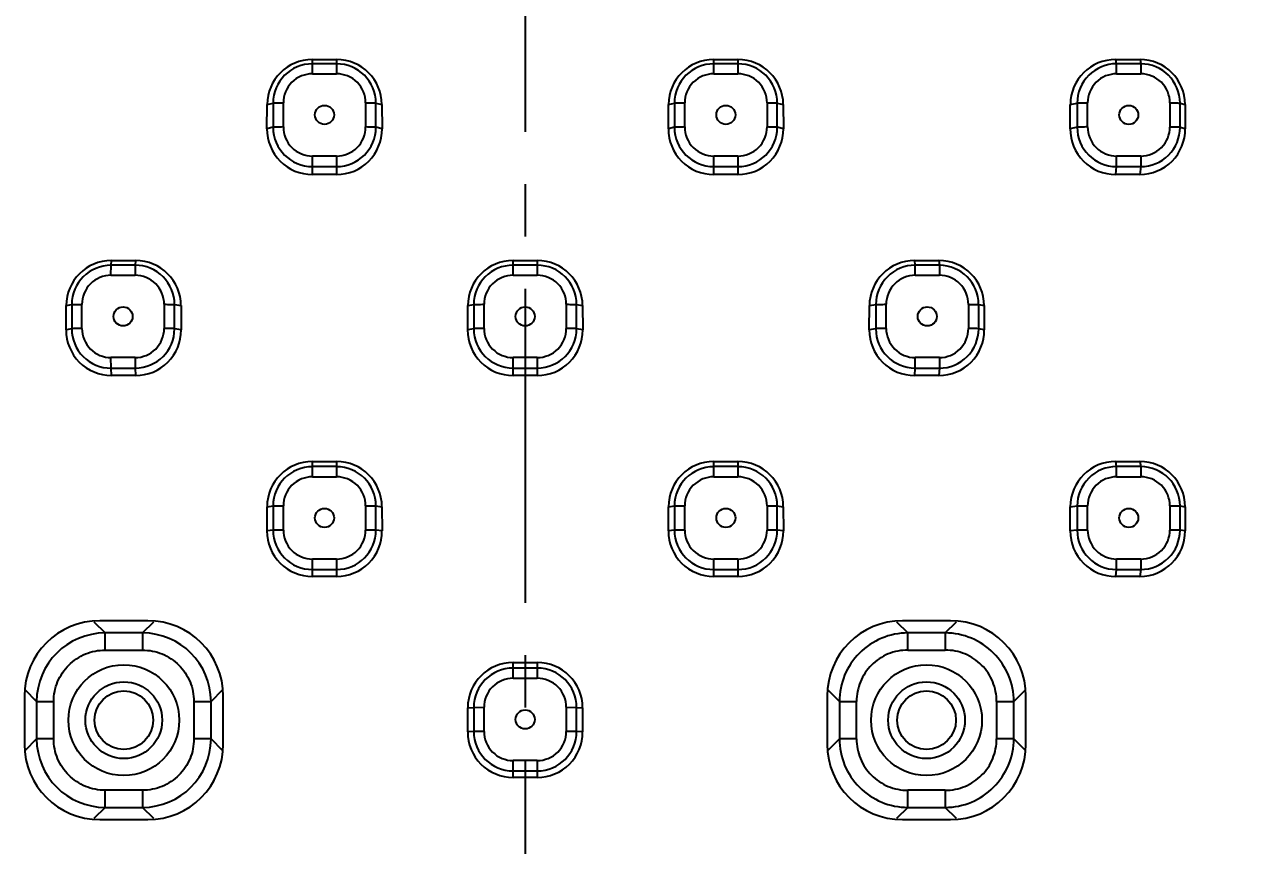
# Model space of a CAD drawing. Header units: inches. Extents: x -176 to 245, y -250 to 344.
# Drawn here: x -88.32 to -53.03, y 52.18 to 75.91 of the extents above; entities that cross this region are included whole.
import ezdxf

# ---------------------------------------------------------------- set-up
doc = ezdxf.new("R2010")
doc.units = ezdxf.units.IN
doc.header["$LTSCALE"] = 2.42
doc.header["$MEASUREMENT"] = 0
doc.header["$PDMODE"] = 3
doc.header["$PDSIZE"] = 0.3125
doc.linetypes.add('CENTER2', pattern=[1.125, 0.75, -0.125, 0.125, -0.125])
doc.layers.get('0').update_dxf_attribs({"linetype": 'CONTINUOUS'})
doc.layers.get('Defpoints').update_dxf_attribs({"linetype": 'CONTINUOUS'})
doc.layers.add('CENTER', color=1, linetype='CENTER2')
doc.layers.add('DIM', color=3, linetype='CONTINUOUS', lineweight=18)
doc.styles.get("Standard").update_dxf_attribs({"font": 'arial.ttf', "width": 0.8})
doc.dimstyles.new('ISO-25', dxfattribs={"dimtxt": 5, "dimasz": 2.5, "dimexe": 1.25, "dimexo": 0.625, "dimgap": 2, "dimtad": 1, "dimtih": 1, "dimtoh": 1, "dimdec": 1, "dimdsep": 46, "dimtxsty": 'Standard', "dimcen": 0, "dimclrd": 3, "dimclre": 3, "dimclrt": 4, "dimadec": 0, "dimazin": 0, "dimtfac": 1, "dimtdec": 1, "dimtmove": 0, "dimatfit": 3, "dimfxl": 1, "dimarcsym": 0})

# ---------------------------------------------------------------- blocks, each defined once
blk = doc.blocks.new('*D2')
at = {"layer": 'Defpoints', "color": 0, "transparency": 16777216}
for p in [(-33.347, 99.104), (-73.847, -177.433), (13.761, -177.433)]:
    blk.add_point(p, dxfattribs=at)
at = {"layer": 'DIM', "color": 3, "lineweight": -2, "transparency": 16777216}
for p, q in [((-32.722, 99.104), (15.011, 99.104)), ((13.761, 94.104), (13.761, -34.611)), ((13.761, -172.433), (13.761, -43.717)), ((-73.222, -177.433), (15.011, -177.433))]:
    blk.add_line(p, q, dxfattribs=at)
at = {"layer": 'DIM', "color": 3, "transparency": 16777216}
for points in [[(12.928, 94.104), (14.595, 94.104), (13.761, 99.104)], [(12.928, -172.433), (14.595, -172.433), (13.761, -177.433)]]:
    blk.add_solid(points, dxfattribs=at)
at = {"layer": 'DIM', "color": 4, "transparency": 16777216, "insert": (13.761, -39.164), "char_height": 5, "attachment_point": 5}
blk.add_mtext('276.5', dxfattribs=at)

msp = doc.modelspace()

# ---------------------------------------------------------------- linework, layer by layer
at = {"color": 7, "linetype": 'Continuous'}
for p, q in [((-79.997, 74.481), (-79.997, 74.894)), ((-79.997, 74.894), (-79.297, 74.894)), ((-79.297, 74.894), (-79.297, 74.481)), ((-68.397, 74.481), (-68.397, 74.894)), ((-68.397, 74.894), (-67.697, 74.894)), ((-67.697, 74.894), (-67.697, 74.481)), ((-56.757, 74.769), (-56.778, 74.894)), ((-56.778, 74.894), (-56.078, 74.893)), ((-56.078, 74.893), (-56.058, 74.768)), ((-79.297, 74.769), (-79.997, 74.769)), ((-79.997, 74.481), (-79.297, 74.481)), ((-67.697, 74.769), (-68.397, 74.769)), ((-68.397, 74.481), (-67.697, 74.481)), ((-56.058, 74.768), (-56.757, 74.769)), ((-56.753, 74.481), (-56.053, 74.48)), ((-81.309, 72.89), (-81.306, 73.59)), ((-81.306, 73.59), (-81.133, 73.633)), ((-81.133, 73.633), (-81.133, 72.934)), ((-80.836, 72.943), (-80.836, 73.642)), ((-78.458, 73.642), (-78.458, 72.943)), ((-78.161, 72.934), (-78.161, 73.633)), ((-78.161, 73.633), (-77.988, 73.59)), ((-77.988, 73.59), (-77.985, 72.89)), ((-69.709, 72.89), (-69.706, 73.59)), ((-69.706, 73.59), (-69.533, 73.633)), ((-69.533, 73.633), (-69.533, 72.934)), ((-69.236, 72.943), (-69.236, 73.642)), ((-66.858, 73.642), (-66.858, 72.943)), ((-66.561, 72.934), (-66.561, 73.633)), ((-66.561, 73.633), (-66.388, 73.59)), ((-66.388, 73.59), (-66.385, 72.89)), ((-58.096, 72.89), (-58.092, 73.59)), ((-58.092, 73.59), (-57.894, 73.634)), ((-57.894, 73.634), (-57.894, 72.935)), ((-57.592, 72.944), (-57.592, 73.643)), ((-55.214, 73.641), (-55.214, 72.942)), ((-54.922, 72.933), (-54.922, 73.632)), ((-54.922, 73.632), (-54.774, 73.59)), ((-54.774, 73.59), (-54.771, 72.89)), ((-81.133, 72.934), (-81.309, 72.89)), ((-77.985, 72.89), (-78.161, 72.934)), ((-69.533, 72.934), (-69.709, 72.89)), ((-66.385, 72.89), (-66.561, 72.934)), ((-57.894, 72.935), (-58.096, 72.89)), ((-54.771, 72.89), (-54.922, 72.933)), ((-79.997, 71.57), (-79.997, 72.104)), ((-79.297, 72.104), (-79.997, 72.104)), ((-79.297, 72.104), (-79.297, 71.57)), ((-68.397, 71.57), (-68.397, 72.104)), ((-67.697, 72.104), (-68.397, 72.104)), ((-67.697, 72.104), (-67.697, 71.57)), ((-56.757, 71.798), (-56.753, 72.104)), ((-56.053, 72.104), (-56.753, 72.104)), ((-56.053, 72.104), (-56.058, 71.798)), ((-79.997, 71.798), (-79.297, 71.798)), ((-68.397, 71.798), (-67.697, 71.798)), ((-56.78, 71.57), (-56.757, 71.798)), ((-56.757, 71.798), (-56.058, 71.798)), ((-56.058, 71.798), (-56.08, 71.571)), ((-79.297, 71.57), (-79.997, 71.57)), ((-67.697, 71.57), (-68.397, 71.57)), ((-56.08, 71.571), (-56.78, 71.57)), ((-85.818, 68.658), (-85.816, 68.949)), ((-85.816, 68.949), (-85.806, 69.085)), ((-85.117, 68.949), (-85.816, 68.949)), ((-85.806, 69.085), (-85.106, 69.086)), ((-85.117, 68.949), (-85.119, 68.659)), ((-85.106, 69.086), (-85.117, 68.949)), ((-74.197, 68.658), (-74.197, 69.086)), ((-74.197, 69.086), (-73.497, 69.086)), ((-73.497, 68.949), (-74.197, 68.949)), ((-73.497, 69.086), (-73.497, 68.658)), ((-62.577, 68.949), (-62.588, 69.086)), ((-62.588, 69.086), (-61.888, 69.085)), ((-61.877, 68.949), (-62.577, 68.949)), ((-62.575, 68.659), (-62.577, 68.949)), ((-61.888, 69.085), (-61.877, 68.949)), ((-61.877, 68.949), (-61.875, 68.658)), ((-85.818, 68.658), (-85.119, 68.659)), ((-74.197, 68.658), (-73.497, 68.658)), ((-62.575, 68.659), (-61.875, 68.658)), ((-87.115, 67.081), (-87.113, 67.781)), ((-87.113, 67.781), (-86.952, 67.812)), ((-86.952, 67.812), (-86.952, 67.113)), ((-86.658, 67.12), (-86.658, 67.819)), ((-84.28, 67.82), (-84.28, 67.12)), ((-83.98, 67.114), (-83.98, 67.813)), ((-83.98, 67.813), (-83.794, 67.781)), ((-83.794, 67.781), (-83.791, 67.081)), ((-75.509, 67.081), (-75.506, 67.781)), ((-75.506, 67.781), (-75.333, 67.813)), ((-75.333, 67.813), (-75.333, 67.113)), ((-75.036, 67.12), (-75.036, 67.82)), ((-72.658, 67.82), (-72.658, 67.12)), ((-72.361, 67.113), (-72.361, 67.813)), ((-72.361, 67.813), (-72.188, 67.781)), ((-72.188, 67.781), (-72.185, 67.081)), ((-63.902, 67.081), (-63.899, 67.781)), ((-63.899, 67.781), (-63.713, 67.813)), ((-63.713, 67.813), (-63.713, 67.114)), ((-63.414, 67.12), (-63.414, 67.82)), ((-61.036, 67.819), (-61.036, 67.12)), ((-60.741, 67.113), (-60.741, 67.812)), ((-60.741, 67.812), (-60.581, 67.781)), ((-60.581, 67.781), (-60.578, 67.081)), ((-86.952, 67.113), (-87.115, 67.081)), ((-83.791, 67.081), (-83.98, 67.114)), ((-75.333, 67.113), (-75.509, 67.081)), ((-72.185, 67.081), (-72.361, 67.113)), ((-63.713, 67.114), (-63.902, 67.081)), ((-60.578, 67.081), (-60.741, 67.113)), ((-85.119, 66.281), (-85.818, 66.281)), ((-85.816, 65.977), (-85.818, 66.281)), ((-85.119, 66.281), (-85.117, 65.978)), ((-74.197, 65.763), (-74.197, 66.281)), ((-73.497, 66.281), (-74.197, 66.281)), ((-73.497, 66.281), (-73.497, 65.763)), ((-62.577, 65.978), (-62.575, 66.281)), ((-61.875, 66.281), (-62.575, 66.281)), ((-61.875, 66.281), (-61.877, 65.977)), ((-85.816, 65.977), (-85.117, 65.978)), ((-85.805, 65.764), (-85.816, 65.977)), ((-85.105, 65.763), (-85.805, 65.764)), ((-85.117, 65.978), (-85.105, 65.763)), ((-74.197, 65.978), (-73.497, 65.978)), ((-73.497, 65.763), (-74.197, 65.763)), ((-62.588, 65.763), (-62.577, 65.978)), ((-61.889, 65.764), (-62.588, 65.763)), ((-62.577, 65.978), (-61.877, 65.977)), ((-61.877, 65.977), (-61.889, 65.764)), ((-79.997, 62.837), (-79.997, 63.279)), ((-79.997, 63.279), (-79.297, 63.279)), ((-79.297, 63.279), (-79.297, 62.837)), ((-68.397, 62.837), (-68.397, 63.279)), ((-68.397, 63.279), (-67.697, 63.279)), ((-67.697, 63.279), (-67.697, 62.837)), ((-56.757, 63.13), (-56.779, 63.28)), ((-56.779, 63.28), (-56.079, 63.278)), ((-56.079, 63.278), (-56.058, 63.13)), ((-79.297, 63.13), (-79.997, 63.13)), ((-79.997, 62.837), (-79.297, 62.837)), ((-67.697, 63.13), (-68.397, 63.13)), ((-68.397, 62.837), (-67.697, 62.837)), ((-56.058, 63.13), (-56.757, 63.13)), ((-56.753, 62.837), (-56.053, 62.837)), ((-81.308, 61.272), (-81.307, 61.972)), ((-81.307, 61.972), (-81.133, 61.994)), ((-81.133, 61.994), (-80.836, 61.998)), ((-81.133, 61.994), (-81.133, 61.294)), ((-80.836, 61.299), (-80.836, 61.998)), ((-78.458, 61.998), (-78.458, 61.299)), ((-78.458, 61.998), (-78.161, 61.994)), ((-78.161, 61.294), (-78.161, 61.994)), ((-78.161, 61.994), (-77.987, 61.972)), ((-77.987, 61.972), (-77.985, 61.272)), ((-69.708, 61.272), (-69.707, 61.972)), ((-69.707, 61.972), (-69.533, 61.994)), ((-69.533, 61.994), (-69.236, 61.998)), ((-69.533, 61.994), (-69.533, 61.294)), ((-69.236, 61.299), (-69.236, 61.998)), ((-66.858, 61.998), (-66.858, 61.299)), ((-66.858, 61.998), (-66.561, 61.994)), ((-66.561, 61.294), (-66.561, 61.994)), ((-66.561, 61.994), (-66.387, 61.972)), ((-66.387, 61.972), (-66.385, 61.272)), ((-58.095, 61.272), (-58.093, 61.972)), ((-58.093, 61.972), (-57.894, 61.994)), ((-57.894, 61.994), (-57.592, 61.998)), ((-57.894, 61.994), (-57.894, 61.295)), ((-57.592, 61.299), (-57.592, 61.998)), ((-55.214, 61.998), (-55.214, 61.298)), ((-54.922, 61.294), (-54.922, 61.993)), ((-54.922, 61.993), (-54.773, 61.972)), ((-54.773, 61.972), (-54.772, 61.272)), ((-81.133, 61.294), (-81.308, 61.272)), ((-80.836, 61.299), (-81.133, 61.294)), ((-78.161, 61.294), (-78.458, 61.299)), ((-77.985, 61.272), (-78.161, 61.294)), ((-69.533, 61.294), (-69.708, 61.272)), ((-69.236, 61.299), (-69.533, 61.294)), ((-66.561, 61.294), (-66.858, 61.299)), ((-66.385, 61.272), (-66.561, 61.294)), ((-57.894, 61.295), (-58.095, 61.272)), ((-57.592, 61.299), (-57.894, 61.295)), ((-54.772, 61.272), (-54.922, 61.294)), ((-79.997, 59.957), (-79.997, 60.46)), ((-79.297, 60.46), (-79.997, 60.46)), ((-79.297, 60.46), (-79.297, 59.957)), ((-68.397, 59.957), (-68.397, 60.46)), ((-67.697, 60.46), (-68.397, 60.46)), ((-67.697, 60.46), (-67.697, 59.957)), ((-56.757, 60.158), (-56.753, 60.46)), ((-56.053, 60.459), (-56.753, 60.46)), ((-56.053, 60.459), (-56.058, 60.158)), ((-79.997, 60.158), (-79.297, 60.158)), ((-68.397, 60.158), (-67.697, 60.158)), ((-56.78, 59.956), (-56.757, 60.158)), ((-56.757, 60.158), (-56.058, 60.158)), ((-56.058, 60.158), (-56.08, 59.958)), ((-79.297, 59.957), (-79.997, 59.957)), ((-67.697, 59.957), (-68.397, 59.957)), ((-56.08, 59.958), (-56.78, 59.956)), ((-86.312, 58.65), (-85.986, 58.324)), ((-84.753, 58.677), (-86.141, 58.677)), ((-84.907, 58.324), (-84.582, 58.65)), ((-63.112, 58.65), (-62.786, 58.324)), ((-61.553, 58.677), (-62.941, 58.677)), ((-61.707, 58.324), (-61.382, 58.65)), ((-85.986, 57.829), (-85.986, 58.324)), ((-84.907, 58.324), (-85.986, 58.324)), ((-84.907, 58.324), (-84.907, 57.829)), ((-62.786, 57.829), (-62.786, 58.324)), ((-61.707, 58.324), (-62.786, 58.324)), ((-61.707, 58.324), (-61.707, 57.829)), ((-85.986, 57.829), (-84.907, 57.829)), ((-62.786, 57.829), (-61.707, 57.829)), ((-74.197, 57.015), (-74.197, 57.472)), ((-74.197, 57.472), (-73.497, 57.472)), ((-73.497, 57.31), (-74.197, 57.31)), ((-73.497, 57.472), (-73.497, 57.015)), ((-74.197, 57.015), (-73.497, 57.015)), ((-88.319, 56.498), (-88.319, 55.11)), ((-87.967, 56.344), (-88.292, 56.669)), ((-82.601, 56.669), (-82.927, 56.344)), ((-82.574, 55.11), (-82.574, 56.498)), ((-65.119, 56.498), (-65.119, 55.11)), ((-64.767, 56.344), (-65.092, 56.669)), ((-59.401, 56.669), (-59.727, 56.344)), ((-59.374, 55.11), (-59.374, 56.498)), ((-87.967, 56.344), (-87.967, 55.265)), ((-87.967, 56.344), (-87.472, 56.344)), ((-87.472, 55.265), (-87.472, 56.344)), ((-83.422, 56.344), (-83.422, 55.265)), ((-83.422, 56.344), (-82.927, 56.344)), ((-82.927, 55.265), (-82.927, 56.344)), ((-75.508, 55.463), (-75.507, 56.163)), ((-75.507, 56.163), (-75.333, 56.174)), ((-75.333, 56.174), (-75.036, 56.176)), ((-75.333, 56.174), (-75.333, 55.474)), ((-75.036, 55.477), (-75.036, 56.176)), ((-72.658, 56.176), (-72.658, 55.477)), ((-72.658, 56.176), (-72.361, 56.174)), ((-72.361, 55.474), (-72.361, 56.174)), ((-72.361, 56.174), (-72.187, 56.163)), ((-72.187, 56.163), (-72.186, 55.463)), ((-64.767, 56.344), (-64.767, 55.265)), ((-64.767, 56.344), (-64.272, 56.344)), ((-64.272, 55.265), (-64.272, 56.344)), ((-60.222, 56.344), (-60.222, 55.265)), ((-60.222, 56.344), (-59.727, 56.344)), ((-59.727, 55.265), (-59.727, 56.344)), ((-75.333, 55.474), (-75.508, 55.463)), ((-75.036, 55.477), (-75.333, 55.474)), ((-72.361, 55.474), (-72.658, 55.477)), ((-72.186, 55.463), (-72.361, 55.474)), ((-88.292, 54.939), (-87.967, 55.265)), ((-87.472, 55.265), (-87.967, 55.265)), ((-82.927, 55.265), (-83.422, 55.265)), ((-82.927, 55.265), (-82.601, 54.939)), ((-65.092, 54.939), (-64.767, 55.265)), ((-64.272, 55.265), (-64.767, 55.265)), ((-59.727, 55.265), (-60.222, 55.265)), ((-59.727, 55.265), (-59.401, 54.939)), ((-74.197, 54.15), (-74.197, 54.637)), ((-73.497, 54.637), (-74.197, 54.637)), ((-73.497, 54.637), (-73.497, 54.15)), ((-74.197, 54.338), (-73.497, 54.338)), ((-73.497, 54.15), (-74.197, 54.15)), ((-85.986, 53.284), (-85.986, 53.779)), ((-84.907, 53.779), (-85.986, 53.779)), ((-84.907, 53.779), (-84.907, 53.284)), ((-62.786, 53.284), (-62.786, 53.779)), ((-61.707, 53.779), (-62.786, 53.779)), ((-61.707, 53.779), (-61.707, 53.284)), ((-85.986, 53.284), (-86.312, 52.959)), ((-85.986, 53.284), (-84.907, 53.284)), ((-84.582, 52.959), (-84.907, 53.284)), ((-62.786, 53.284), (-63.112, 52.959)), ((-62.786, 53.284), (-61.707, 53.284)), ((-61.382, 52.959), (-61.707, 53.284)), ((-86.141, 52.932), (-84.753, 52.932)), ((-62.941, 52.932), (-61.553, 52.932))]:
    msp.add_line(p, q, dxfattribs=at)
for centre, radius in [((-79.647, 73.293), 0.275), ((-68.047, 73.293), 0.275), ((-56.403, 73.292), 0.275), ((-85.469, 67.47), 0.275), ((-73.847, 67.47), 0.275), ((-62.225, 67.47), 0.275), ((-79.647, 61.648), 0.275), ((-68.047, 61.648), 0.275), ((-56.403, 61.648), 0.275), ((-85.447, 55.804), 1.601), ((-62.247, 55.804), 1.601), ((-85.447, 55.804), 1.109), ((-62.247, 55.804), 1.109), ((-85.447, 55.804), 0.849), ((-62.247, 55.804), 0.849), ((-73.847, 55.826), 0.275)]:
    msp.add_circle(centre, radius, dxfattribs=at)
for centre, radius, start, end in [((-79.997, 73.633), 1.136, 89.9845, 179.9781), ((-79.297, 73.633), 1.136, 0.0219, 90.0155), ((-68.397, 73.633), 1.136, 89.9845, 179.9781), ((-67.697, 73.633), 1.136, 0.0219, 90.0155), ((-56.758, 73.634), 1.135, 89.9478, 179.9893), ((-56.059, 73.632), 1.137, 0.0236, 89.9695), ((-79.997, 72.934), 1.136, 180.0219, 270.0155), ((-79.297, 72.934), 1.136, 269.9845, 359.9781), ((-68.397, 72.934), 1.136, 180.0219, 270.0155), ((-67.697, 72.934), 1.136, 269.9845, 359.9781), ((-56.757, 72.935), 1.137, 180.0236, 269.9695), ((-56.057, 72.933), 1.135, 269.9478, 359.9893), ((-85.816, 67.812), 1.136, 90.0093, 179.9851), ((-85.116, 67.813), 1.136, 0.0101, 90.0217), ((-74.197, 67.813), 1.136, 89.9927, 179.9863), ((-73.497, 67.813), 1.136, 0.0137, 90.0073), ((-62.577, 67.813), 1.136, 89.9783, 179.9899), ((-61.878, 67.812), 1.136, 0.0149, 89.9907), ((-85.817, 67.113), 1.136, 180.0101, 270.0217), ((-85.117, 67.114), 1.136, 270.0093, 359.9851), ((-74.197, 67.114), 1.136, 180.0137, 270.0073), ((-73.497, 67.114), 1.136, 269.9927, 359.9863), ((-62.577, 67.114), 1.136, 180.0149, 269.9907), ((-61.877, 67.113), 1.136, 269.9783, 359.9899), ((-79.997, 61.993), 1.136, 89.9985, 179.9922), ((-79.297, 61.993), 1.136, 0.0078, 90.0015), ((-68.397, 61.993), 1.136, 89.9985, 179.9922), ((-67.697, 61.993), 1.136, 0.0078, 90.0015), ((-56.758, 61.994), 1.136, 89.9825, 180), ((-56.058, 61.993), 1.137, 0.0064, 89.9762), ((-79.997, 61.294), 1.136, 180.0078, 270.0015), ((-79.297, 61.294), 1.136, 269.9985, 359.9922), ((-68.397, 61.294), 1.136, 180.0078, 270.0015), ((-67.697, 61.294), 1.136, 269.9985, 359.9922), ((-56.757, 61.295), 1.137, 180.0064, 269.9762), ((-56.058, 61.294), 1.136, 269.9825, 0), ((-85.98, 56.338), 1.987, 90.174, 179.826), ((-84.913, 56.338), 1.987, 0.174, 89.826), ((-62.779, 56.335), 1.99, 90.2028, 134.9566), ((-61.714, 56.335), 1.99, 45.0434, 89.7972), ((-62.777, 56.337), 1.99, 135.0434, 179.7972), ((-61.716, 56.337), 1.99, 0.2028, 44.9566), ((-74.197, 56.174), 1.136, 90.002, 179.9957), ((-73.497, 56.174), 1.136, 0.0043, 89.998), ((-74.197, 55.474), 1.136, 180.0043, 269.998), ((-73.497, 55.474), 1.136, 270.002, 359.9957), ((-85.98, 55.271), 1.987, 180.174, 269.826), ((-84.913, 55.271), 1.987, 270.174, 359.826), ((-62.777, 55.272), 1.99, 180.2028, 224.9566), ((-61.716, 55.272), 1.99, 315.0434, 359.7972), ((-62.779, 55.274), 1.99, 225.0434, 269.7972), ((-61.714, 55.274), 1.99, 270.2028, 314.9566)]:
    msp.add_arc(centre, radius, start, end, dxfattribs=at)
for centre, major_axis, ratio, start_param, end_param in [((-79.997, 73.584), (0, 1.31), 0.999379, 0, 1.565889), ((-79.297, 73.584), (0, 1.31), 0.999379, -1.565889, 0), ((-68.397, 73.584), (0, 1.31), 0.999379, 0, 1.565889), ((-67.697, 73.584), (0, 1.31), 0.999379, -1.565889, 0), ((-56.782, 73.584), (0.586, 1.172), 0.999224, 0.461018, 2.029347), ((-56.082, 73.584), (0.586, 1.171), 0.999224, -1.102429, 0.461018), ((-79.997, 72.884), (0, 1.313), 0.999379, 1.565889, 3.141593), ((-79.297, 72.884), (0, 1.313), 0.999379, -3.141593, -1.565889), ((-68.397, 72.884), (0, 1.313), 0.999379, 1.565889, 3.141593), ((-67.697, 72.884), (0, 1.313), 0.999379, -3.141593, -1.565889), ((-56.783, 72.884), (0.588, 1.175), 0.999224, -4.253839, -2.675669), ((-56.083, 72.884), (0.587, 1.174), 0.999224, -2.675669, -1.102429), ((-85.804, 67.776), (-0.414, 1.242), 0.999612, -0.320454, 1.24544), ((-85.104, 67.776), (-0.414, 1.243), 0.999612, -1.888792, -0.320454), ((-74.197, 67.776), (0, 1.31), 0.999651, 0, 1.567116), ((-73.497, 67.776), (0, 1.31), 0.999651, -1.567116, 0), ((-62.589, 67.776), (0.414, 1.243), 0.999612, 0.320454, 1.888792), ((-61.89, 67.776), (0.414, 1.242), 0.999612, -1.24544, 0.320454), ((-85.804, 67.076), (-0.415, 1.245), 0.999612, 1.24544, 2.818686), ((-85.104, 67.076), (-0.415, 1.246), 0.999612, -3.4645, -1.888792), ((-74.197, 67.076), (0, 1.313), 0.999651, 1.567116, 3.141593), ((-73.497, 67.076), (0, 1.313), 0.999651, -3.141593, -1.567116), ((-62.59, 67.076), (0.415, 1.246), 0.999612, -4.394393, -2.818686), ((-61.89, 67.076), (0.415, 1.245), 0.999612, -2.818686, -1.24544), ((-79.997, 61.969), (0, 1.31), 0.999845, 0, 1.568343), ((-79.297, 61.969), (0, 1.31), 0.999845, -1.568343, 0), ((-68.397, 61.969), (0, 1.31), 0.999845, 0, 1.568343), ((-67.697, 61.969), (0, 1.31), 0.999845, -1.568343, 0), ((-56.782, 61.969), (0.927, 0.927), 0.999689, 0.782872, 2.353662), ((-56.083, 61.969), (0.926, 0.926), 0.999689, -0.783024, 0.782872), ((-79.997, 61.269), (0, 1.312), 0.999845, 1.568343, 3.141593), ((-79.297, 61.269), (0, 1.312), 0.999845, -3.141593, -1.568343), ((-68.397, 61.269), (0, 1.312), 0.999845, 1.568343, 3.141593), ((-67.697, 61.269), (0, 1.312), 0.999845, -3.141593, -1.568343), ((-56.783, 61.269), (0.928, 0.928), 0.999689, 2.353662, 3.929371), ((-56.083, 61.269), (0.927, 0.927), 0.999689, -2.353814, -0.783024), ((-86.098, 56.455), (-1.586, 1.586), 0.980815, -0.775713, 0.775713), ((-84.796, 56.455), (1.586, 1.586), 0.980815, -0.775713, 0.775713), ((-62.898, 56.455), (-1.586, 1.586), 0.980815, -0.775713, 0.775713), ((-61.596, 56.455), (1.586, 1.586), 0.980815, -0.775713, 0.775713), ((-74.197, 56.161), (0, 1.31), 0.999961, 0, 1.56957), ((-73.497, 56.161), (0, 1.31), 0.999961, -1.56957, 0), ((-74.197, 55.462), (0, 1.311), 0.999961, 1.56957, 3.141593), ((-73.497, 55.462), (0, 1.311), 0.999961, -3.141593, -1.56957), ((-86.098, 55.154), (-1.586, -1.586), 0.980815, -0.775713, 0.775713), ((-84.796, 55.154), (1.586, -1.586), 0.980815, -0.775713, 0.775713), ((-62.898, 55.154), (-1.586, -1.586), 0.980815, -0.775713, 0.775713), ((-61.596, 55.154), (1.586, -1.586), 0.980815, -0.775713, 0.775713)]:
    msp.add_ellipse(centre, major_axis=major_axis, ratio=ratio, start_param=start_param, end_param=end_param, dxfattribs=at)
for points, knots in [([(-79.997, 74.481), (-80.211, 74.481), (-80.657, 74.302), (-80.836, 73.856), (-80.836, 73.642)], [0, 0, 0, 0, 0.500108, 1, 1, 1, 1]), ([(-78.458, 73.642), (-78.458, 73.856), (-78.637, 74.302), (-79.083, 74.481), (-79.297, 74.481)], [0, 0, 0, 0, 0.499892, 1, 1, 1, 1]), ([(-68.397, 74.481), (-68.611, 74.481), (-69.057, 74.302), (-69.236, 73.856), (-69.236, 73.642)], [0, 0, 0, 0, 0.500108, 1, 1, 1, 1]), ([(-66.858, 73.642), (-66.858, 73.856), (-67.037, 74.302), (-67.483, 74.481), (-67.697, 74.481)], [0, 0, 0, 0, 0.499892, 1, 1, 1, 1]), ([(-56.753, 74.481), (-56.967, 74.481), (-57.413, 74.302), (-57.592, 73.857), (-57.592, 73.643)], [0, 0, 0, 0, 0.500081, 1, 1, 1, 1]), ([(-56.753, 74.481), (-56.753, 74.546), (-56.756, 74.641), (-56.752, 74.738), (-56.757, 74.769)], [0, 0, 0, 0, 0.674408, 1, 1, 1, 1]), ([(-56.058, 74.768), (-56.053, 74.738), (-56.057, 74.641), (-56.053, 74.545), (-56.053, 74.48)], [0, 0, 0, 0, 0.325732, 1, 1, 1, 1]), ([(-55.214, 73.641), (-55.214, 73.855), (-55.394, 74.301), (-55.839, 74.48), (-56.053, 74.48)], [0, 0, 0, 0, 0.499919, 1, 1, 1, 1]), ([(-81.133, 73.633), (-81.122, 73.636), (-81.088, 73.637), (-80.99, 73.642), (-80.901, 73.642), (-80.836, 73.642)], [0, 0, 0, 0, 0.113142, 0.337967, 1, 1, 1, 1]), ([(-78.458, 73.642), (-78.392, 73.642), (-78.304, 73.642), (-78.205, 73.637), (-78.172, 73.636), (-78.161, 73.633)], [0, 0, 0, 0, 0.662033, 0.886858, 1, 1, 1, 1]), ([(-69.533, 73.633), (-69.522, 73.636), (-69.488, 73.637), (-69.39, 73.642), (-69.301, 73.642), (-69.236, 73.642)], [0, 0, 0, 0, 0.113142, 0.337967, 1, 1, 1, 1]), ([(-66.858, 73.642), (-66.792, 73.642), (-66.704, 73.642), (-66.605, 73.637), (-66.572, 73.636), (-66.561, 73.633)], [0, 0, 0, 0, 0.662033, 0.886858, 1, 1, 1, 1]), ([(-57.894, 73.634), (-57.86, 73.641), (-57.758, 73.639), (-57.658, 73.643), (-57.592, 73.643)], [0, 0, 0, 0, 0.343486, 1, 1, 1, 1]), ([(-55.214, 73.641), (-55.149, 73.641), (-55.062, 73.641), (-54.965, 73.636), (-54.932, 73.635), (-54.922, 73.632)], [0, 0, 0, 0, 0.667805, 0.891117, 1, 1, 1, 1]), ([(-80.836, 72.943), (-80.901, 72.943), (-80.99, 72.943), (-81.088, 72.938), (-81.122, 72.937), (-81.133, 72.934)], [0, 0, 0, 0, 0.662174, 0.886976, 1, 1, 1, 1]), ([(-80.836, 72.943), (-80.836, 72.729), (-80.657, 72.283), (-80.211, 72.104), (-79.997, 72.104)], [0, 0, 0, 0, 0.499892, 1, 1, 1, 1]), ([(-79.297, 72.104), (-79.083, 72.104), (-78.637, 72.283), (-78.458, 72.729), (-78.458, 72.943)], [0, 0, 0, 0, 0.500108, 1, 1, 1, 1]), ([(-78.161, 72.934), (-78.172, 72.937), (-78.205, 72.938), (-78.304, 72.943), (-78.392, 72.943), (-78.458, 72.943)], [0, 0, 0, 0, 0.113142, 0.337967, 1, 1, 1, 1]), ([(-69.236, 72.943), (-69.301, 72.943), (-69.39, 72.943), (-69.488, 72.938), (-69.522, 72.937), (-69.533, 72.934)], [0, 0, 0, 0, 0.662174, 0.886976, 1, 1, 1, 1]), ([(-69.236, 72.943), (-69.236, 72.729), (-69.057, 72.283), (-68.611, 72.104), (-68.397, 72.104)], [0, 0, 0, 0, 0.499892, 1, 1, 1, 1]), ([(-67.697, 72.104), (-67.483, 72.104), (-67.037, 72.283), (-66.858, 72.729), (-66.858, 72.943)], [0, 0, 0, 0, 0.500108, 1, 1, 1, 1]), ([(-66.561, 72.934), (-66.572, 72.937), (-66.605, 72.938), (-66.704, 72.943), (-66.792, 72.943), (-66.858, 72.943)], [0, 0, 0, 0, 0.113142, 0.337967, 1, 1, 1, 1]), ([(-57.592, 72.944), (-57.658, 72.944), (-57.758, 72.939), (-57.86, 72.942), (-57.894, 72.935)], [0, 0, 0, 0, 0.656514, 1, 1, 1, 1]), ([(-57.592, 72.944), (-57.592, 72.73), (-57.413, 72.284), (-56.967, 72.104), (-56.753, 72.104)], [0, 0, 0, 0, 0.499919, 1, 1, 1, 1]), ([(-56.053, 72.104), (-55.839, 72.104), (-55.393, 72.282), (-55.214, 72.728), (-55.214, 72.942)], [0, 0, 0, 0, 0.500081, 1, 1, 1, 1]), ([(-54.922, 72.933), (-54.932, 72.936), (-54.965, 72.937), (-55.062, 72.942), (-55.149, 72.942), (-55.214, 72.942)], [0, 0, 0, 0, 0.108765, 0.332055, 1, 1, 1, 1]), ([(-85.818, 68.658), (-86.033, 68.658), (-86.478, 68.479), (-86.658, 68.033), (-86.658, 67.819)], [0, 0, 0, 0, 0.500054, 1, 1, 1, 1]), ([(-84.28, 67.82), (-84.28, 68.034), (-84.459, 68.48), (-84.905, 68.659), (-85.119, 68.659)], [0, 0, 0, 0, 0.499946, 1, 1, 1, 1]), ([(-74.197, 68.658), (-74.411, 68.658), (-74.857, 68.479), (-75.036, 68.034), (-75.036, 67.82)], [0, 0, 0, 0, 0.500061, 1, 1, 1, 1]), ([(-72.658, 67.82), (-72.658, 68.034), (-72.837, 68.479), (-73.283, 68.658), (-73.497, 68.658)], [0, 0, 0, 0, 0.49994, 1, 1, 1, 1]), ([(-62.575, 68.659), (-62.789, 68.659), (-63.235, 68.48), (-63.414, 68.034), (-63.414, 67.82)], [0, 0, 0, 0, 0.500054, 1, 1, 1, 1]), ([(-61.036, 67.819), (-61.036, 68.033), (-61.215, 68.479), (-61.661, 68.658), (-61.875, 68.658)], [0, 0, 0, 0, 0.499946, 1, 1, 1, 1]), ([(-86.952, 67.812), (-86.92, 67.819), (-86.821, 67.815), (-86.723, 67.819), (-86.658, 67.819)], [0, 0, 0, 0, 0.334801, 1, 1, 1, 1]), ([(-84.28, 67.82), (-84.214, 67.82), (-84.114, 67.816), (-84.014, 67.819), (-83.98, 67.813)], [0, 0, 0, 0, 0.659486, 1, 1, 1, 1]), ([(-75.333, 67.813), (-75.3, 67.819), (-75.2, 67.816), (-75.101, 67.82), (-75.036, 67.82)], [0, 0, 0, 0, 0.337679, 1, 1, 1, 1]), ([(-72.658, 67.82), (-72.592, 67.82), (-72.494, 67.816), (-72.394, 67.819), (-72.361, 67.813)], [0, 0, 0, 0, 0.662321, 1, 1, 1, 1]), ([(-63.713, 67.813), (-63.68, 67.819), (-63.579, 67.816), (-63.48, 67.82), (-63.414, 67.82)], [0, 0, 0, 0, 0.340514, 1, 1, 1, 1]), ([(-61.036, 67.819), (-60.971, 67.819), (-60.873, 67.815), (-60.773, 67.819), (-60.741, 67.812)], [0, 0, 0, 0, 0.665199, 1, 1, 1, 1]), ([(-86.658, 67.12), (-86.723, 67.12), (-86.821, 67.116), (-86.92, 67.119), (-86.952, 67.113)], [0, 0, 0, 0, 0.66534, 1, 1, 1, 1]), ([(-86.658, 67.12), (-86.658, 66.906), (-86.478, 66.46), (-86.032, 66.281), (-85.818, 66.281)], [0, 0, 0, 0, 0.499946, 1, 1, 1, 1]), ([(-85.119, 66.281), (-84.905, 66.281), (-84.459, 66.46), (-84.28, 66.906), (-84.28, 67.12)], [0, 0, 0, 0, 0.500054, 1, 1, 1, 1]), ([(-83.98, 67.114), (-84.014, 67.12), (-84.114, 67.117), (-84.214, 67.12), (-84.28, 67.12)], [0, 0, 0, 0, 0.340514, 1, 1, 1, 1]), ([(-75.036, 67.12), (-75.101, 67.12), (-75.2, 67.116), (-75.3, 67.12), (-75.333, 67.113)], [0, 0, 0, 0, 0.662462, 1, 1, 1, 1]), ([(-75.036, 67.12), (-75.036, 66.906), (-74.857, 66.46), (-74.411, 66.281), (-74.197, 66.281)], [0, 0, 0, 0, 0.49994, 1, 1, 1, 1]), ([(-73.497, 66.281), (-73.283, 66.281), (-72.837, 66.46), (-72.658, 66.906), (-72.658, 67.12)], [0, 0, 0, 0, 0.500061, 1, 1, 1, 1]), ([(-72.361, 67.113), (-72.394, 67.12), (-72.494, 67.116), (-72.592, 67.12), (-72.658, 67.12)], [0, 0, 0, 0, 0.337679, 1, 1, 1, 1]), ([(-63.414, 67.12), (-63.48, 67.12), (-63.579, 67.117), (-63.68, 67.12), (-63.713, 67.114)], [0, 0, 0, 0, 0.659486, 1, 1, 1, 1]), ([(-63.414, 67.12), (-63.414, 66.906), (-63.235, 66.46), (-62.789, 66.281), (-62.575, 66.281)], [0, 0, 0, 0, 0.499946, 1, 1, 1, 1]), ([(-61.875, 66.281), (-61.661, 66.281), (-61.215, 66.46), (-61.036, 66.906), (-61.036, 67.12)], [0, 0, 0, 0, 0.500054, 1, 1, 1, 1]), ([(-60.741, 67.113), (-60.773, 67.119), (-60.873, 67.116), (-60.971, 67.12), (-61.036, 67.12)], [0, 0, 0, 0, 0.33466, 1, 1, 1, 1]), ([(-79.997, 62.837), (-80.211, 62.837), (-80.657, 62.658), (-80.836, 62.212), (-80.836, 61.998)], [0, 0, 0, 0, 0.500027, 1, 1, 1, 1]), ([(-78.458, 61.998), (-78.458, 62.212), (-78.637, 62.658), (-79.083, 62.837), (-79.297, 62.837)], [0, 0, 0, 0, 0.499973, 1, 1, 1, 1]), ([(-68.397, 62.837), (-68.611, 62.837), (-69.057, 62.658), (-69.236, 62.212), (-69.236, 61.998)], [0, 0, 0, 0, 0.500027, 1, 1, 1, 1]), ([(-66.858, 61.998), (-66.858, 62.212), (-67.037, 62.658), (-67.483, 62.837), (-67.697, 62.837)], [0, 0, 0, 0, 0.499973, 1, 1, 1, 1]), ([(-56.753, 62.837), (-56.967, 62.837), (-57.413, 62.658), (-57.592, 62.213), (-57.592, 61.998)], [0, 0, 0, 0, 0.5, 1, 1, 1, 1]), ([(-56.753, 62.837), (-56.753, 62.903), (-56.756, 63), (-56.753, 63.098), (-56.757, 63.13)], [0, 0, 0, 0, 0.668411, 1, 1, 1, 1]), ([(-56.058, 63.13), (-56.053, 63.098), (-56.056, 63), (-56.053, 62.902), (-56.053, 62.837)], [0, 0, 0, 0, 0.331729, 1, 1, 1, 1]), ([(-55.214, 61.998), (-55.214, 62.212), (-55.393, 62.658), (-55.839, 62.837), (-56.053, 62.837)], [0, 0, 0, 0, 0.5, 1, 1, 1, 1]), ([(-55.214, 61.998), (-55.149, 61.998), (-55.052, 61.995), (-54.954, 61.998), (-54.922, 61.993)], [0, 0, 0, 0, 0.66827, 1, 1, 1, 1]), ([(-80.836, 61.299), (-80.836, 61.085), (-80.657, 60.639), (-80.211, 60.46), (-79.997, 60.46)], [0, 0, 0, 0, 0.499973, 1, 1, 1, 1]), ([(-79.297, 60.46), (-79.083, 60.46), (-78.637, 60.639), (-78.458, 61.085), (-78.458, 61.299)], [0, 0, 0, 0, 0.500027, 1, 1, 1, 1]), ([(-69.236, 61.299), (-69.236, 61.085), (-69.057, 60.639), (-68.611, 60.46), (-68.397, 60.46)], [0, 0, 0, 0, 0.499973, 1, 1, 1, 1]), ([(-67.697, 60.46), (-67.483, 60.46), (-67.037, 60.639), (-66.858, 61.085), (-66.858, 61.299)], [0, 0, 0, 0, 0.500027, 1, 1, 1, 1]), ([(-57.592, 61.299), (-57.592, 61.085), (-57.413, 60.639), (-56.967, 60.46), (-56.753, 60.46)], [0, 0, 0, 0, 0.5, 1, 1, 1, 1]), ([(-56.053, 60.459), (-55.839, 60.459), (-55.393, 60.638), (-55.214, 61.084), (-55.214, 61.298)], [0, 0, 0, 0, 0.5, 1, 1, 1, 1]), ([(-54.922, 61.294), (-54.954, 61.298), (-55.052, 61.295), (-55.149, 61.298), (-55.214, 61.298)], [0, 0, 0, 0, 0.331589, 1, 1, 1, 1]), ([(-87.038, 57.396), (-86.901, 57.532), (-86.571, 57.755), (-86.18, 57.828), (-85.986, 57.829)], [0, 0, 0, 0, 0.499964, 1, 1, 1, 1]), ([(-84.907, 57.829), (-84.714, 57.828), (-84.323, 57.755), (-83.992, 57.532), (-83.855, 57.396)], [0, 0, 0, 0, 0.500036, 1, 1, 1, 1]), ([(-62.786, 57.829), (-62.98, 57.828), (-63.371, 57.755), (-63.701, 57.532), (-63.838, 57.396)], [0, 0, 0, 0, 0.500036, 1, 1, 1, 1]), ([(-60.655, 57.396), (-60.792, 57.532), (-61.123, 57.755), (-61.514, 57.828), (-61.707, 57.829)], [0, 0, 0, 0, 0.499964, 1, 1, 1, 1]), ([(-87.472, 56.344), (-87.471, 56.537), (-87.397, 56.928), (-87.175, 57.259), (-87.038, 57.396)], [0, 0, 0, 0, 0.500036, 1, 1, 1, 1]), ([(-83.855, 57.396), (-83.719, 57.259), (-83.496, 56.928), (-83.423, 56.537), (-83.422, 56.344)], [0, 0, 0, 0, 0.499964, 1, 1, 1, 1]), ([(-63.838, 57.396), (-63.975, 57.259), (-64.197, 56.928), (-64.271, 56.537), (-64.272, 56.344)], [0, 0, 0, 0, 0.499964, 1, 1, 1, 1]), ([(-60.222, 56.344), (-60.223, 56.537), (-60.296, 56.928), (-60.519, 57.259), (-60.655, 57.396)], [0, 0, 0, 0, 0.500036, 1, 1, 1, 1]), ([(-74.197, 57.015), (-74.411, 57.015), (-74.857, 56.836), (-75.036, 56.39), (-75.036, 56.176)], [0, 0, 0, 0, 0.500007, 1, 1, 1, 1]), ([(-72.658, 56.176), (-72.658, 56.39), (-72.837, 56.836), (-73.283, 57.015), (-73.497, 57.015)], [0, 0, 0, 0, 0.499993, 1, 1, 1, 1]), ([(-75.036, 55.477), (-75.036, 55.262), (-74.857, 54.816), (-74.411, 54.637), (-74.197, 54.637)], [0, 0, 0, 0, 0.499993, 1, 1, 1, 1]), ([(-73.497, 54.637), (-73.283, 54.637), (-72.837, 54.816), (-72.658, 55.262), (-72.658, 55.477)], [0, 0, 0, 0, 0.500007, 1, 1, 1, 1]), ([(-87.038, 54.213), (-87.175, 54.35), (-87.397, 54.68), (-87.471, 55.071), (-87.472, 55.265)], [0, 0, 0, 0, 0.499964, 1, 1, 1, 1]), ([(-83.422, 55.265), (-83.423, 55.071), (-83.496, 54.68), (-83.719, 54.35), (-83.855, 54.213)], [0, 0, 0, 0, 0.500036, 1, 1, 1, 1]), ([(-64.272, 55.265), (-64.271, 55.071), (-64.197, 54.68), (-63.975, 54.35), (-63.838, 54.213)], [0, 0, 0, 0, 0.500036, 1, 1, 1, 1]), ([(-60.655, 54.213), (-60.519, 54.35), (-60.296, 54.68), (-60.223, 55.071), (-60.222, 55.265)], [0, 0, 0, 0, 0.499964, 1, 1, 1, 1]), ([(-85.986, 53.779), (-86.18, 53.78), (-86.571, 53.854), (-86.901, 54.076), (-87.038, 54.213)], [0, 0, 0, 0, 0.500036, 1, 1, 1, 1]), ([(-83.855, 54.213), (-83.992, 54.076), (-84.323, 53.854), (-84.714, 53.78), (-84.907, 53.779)], [0, 0, 0, 0, 0.499964, 1, 1, 1, 1]), ([(-63.838, 54.213), (-63.701, 54.076), (-63.371, 53.854), (-62.98, 53.78), (-62.786, 53.779)], [0, 0, 0, 0, 0.499964, 1, 1, 1, 1]), ([(-61.707, 53.779), (-61.514, 53.78), (-61.123, 53.854), (-60.792, 54.076), (-60.655, 54.213)], [0, 0, 0, 0, 0.500036, 1, 1, 1, 1])]:
    msp.add_open_spline(points, degree=3, knots=knots, dxfattribs=at)
at = {"layer": 'CENTER', "ltscale": 5}
msp.add_line((-73.847, 109.104), (-73.847, -186.531), dxfattribs=at)

# ---------------------------------------------------------------- dimensions: what is measured, and where the dimension line sits
at = {"layer": 'DIM'}
dim = msp.add_linear_dim(base=(13.761, -177.433), p1=(-33.347, 99.104), p2=(-73.847, -177.433), angle=90, dimstyle='ISO-25', override={"dimasz": 5, "dimtad": 0}, dxfattribs=at)
dim.commit()
dim.dimension.update_dxf_attribs({"geometry": '*D2', "text_midpoint": (13.761, -39.164)})

doc.saveas('drawing.dxf')
